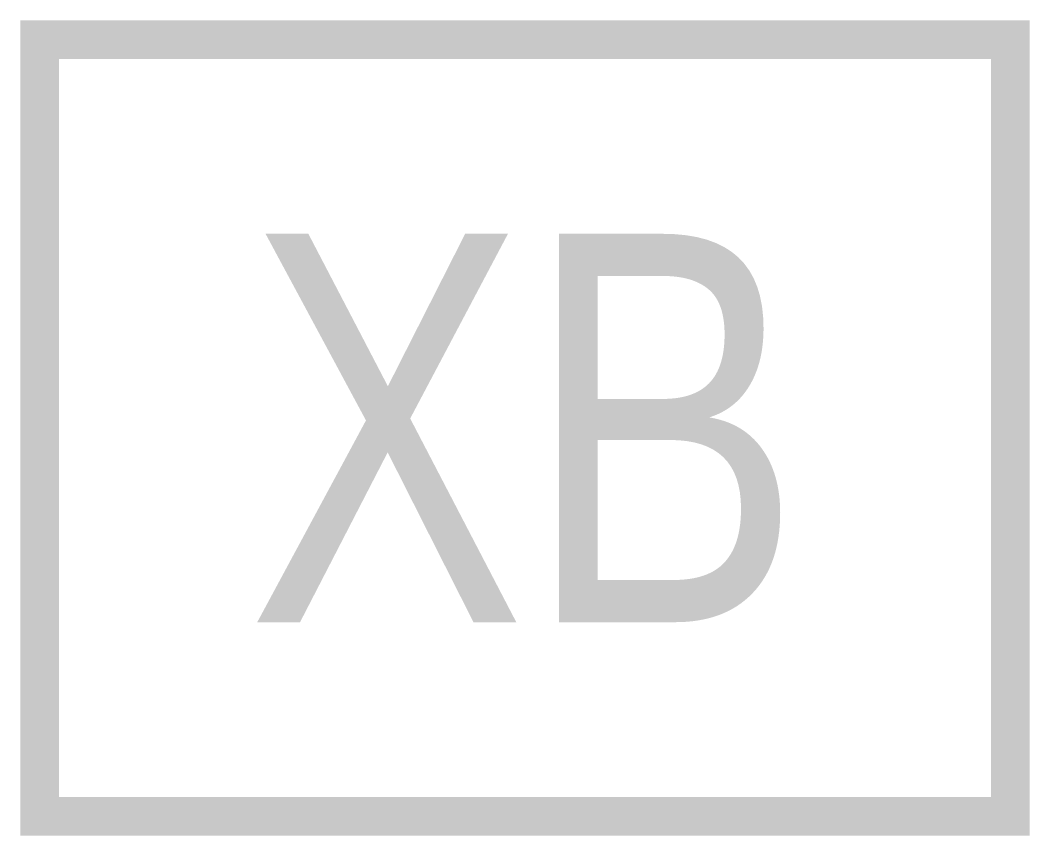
# Model space of a CAD drawing. Header units: inches. Extents: x -2.6 to 2.6, y -2.1 to 2.1.
import ezdxf
from ezdxf.enums import TextEntityAlignment as Align

# ---------------------------------------------------------------- set-up
doc = ezdxf.new("R2010")
doc.units = ezdxf.units.IN
doc.header["$MEASUREMENT"] = 0

msp = doc.modelspace()

# ---------------------------------------------------------------- linework, layer by layer
at = {"color": 6, "const_width": 0.2}
msp.add_lwpolyline([(-2.5, 2), (-2.5, -2), (2.5, -2), (2.5, 2)], close=True, dxfattribs=at)

# ---------------------------------------------------------------- texts
at = {"width": 0.8}
msp.add_attdef('XB', text='XB1', height=2, dxfattribs=at).set_placement((0, 0), align=Align.MIDDLE_CENTER)

doc.saveas('drawing.dxf')
